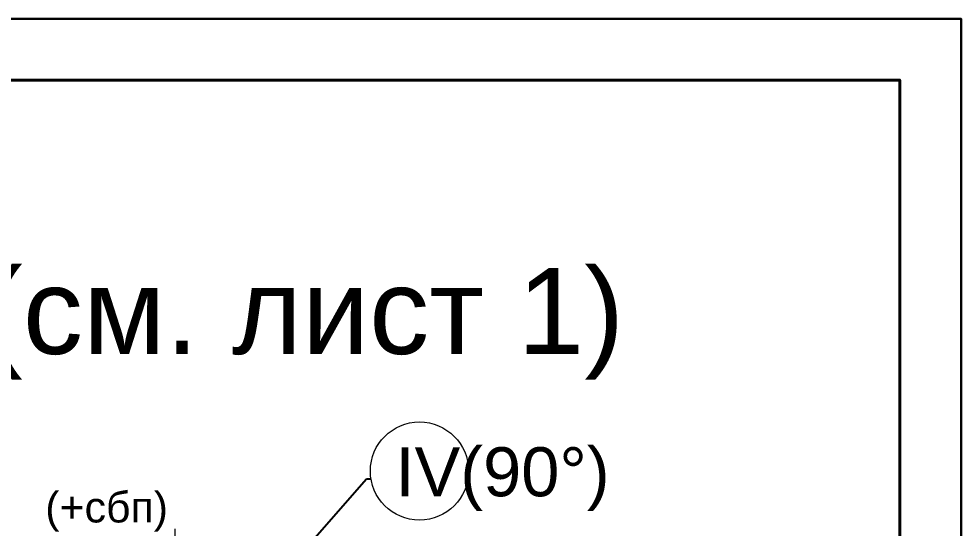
# Paper-space layout 'план по карнизу' of a CAD drawing. Header units: millimetres. Extents: x -88 to 2067, y 101 to 384.
# Drawn here: x 684.9 to 761.7, y 342.8 to 384.3 of the extents above; entities that cross this region are included whole.
import ezdxf
from ezdxf import colors
from ezdxf.entities.mleader import LeaderData, LeaderLine
from ezdxf.math import Vec2, Vec3

# ---------------------------------------------------------------- set-up
doc = ezdxf.new("R2010")
doc.units = ezdxf.units.MM
doc.layers.get('DEFPOINTS').update_dxf_attribs({"color": 106, "lineweight": 5})
for name, color, linetype, lineweight in [('pechatnaya_ramka', 2, 'Continuous', 30), ('Линии Размерные и Текст', 1, 'Continuous', 5), ('ШТАМП', 7, 'Continuous', 30)]:
    doc.layers.add(name, color=color, linetype=linetype, lineweight=lineweight)
doc.styles.get("Standard").update_dxf_attribs({"font": 'arial.ttf'})
doc.dimstyles.new('STANDARD 10', dxfattribs={"dimscale": 0.8, "dimtxt": 2.5, "dimasz": 2, "dimexe": 1, "dimexo": 0, "dimgap": 0.75, "dimtad": 1, "dimdec": 0, "dimlfac": 10, "dimdsep": 46, "dimtxsty": 'Standard', "dimblk": 'OBLIQUE', "dimcen": 1.5, "dimclrd": 256, "dimclre": 256, "dimclrt": 7, "dimazin": 0, "dimtfac": 1, "dimtdec": 0, "dimtmove": 1, "dimatfit": 3, "dimfxl": 1, "dimtolj": 1, "dimtzin": 0, "dimlwd": 5, "dimlwe": 5, "dimarcsym": 0})

# ---------------------------------------------------------------- blocks, each defined once
blk = doc.blocks.new('_None')
blk = doc.blocks.new('*D192')
at = {"layer": 'DEFPOINTS', "color": 0, "transparency": 16777216}
for p in [(689.159, 341.749), (689.159, 328.445), (697.631, 328.445)]:
    blk.add_point(p, dxfattribs=at)
at = {"layer": 'Линии Размерные и Текст', "lineweight": 5, "transparency": 16777216}
for p, q in [((697.631, 328.445), (697.631, 342.749)), ((695.631, 341.749), (686.462, 341.749))]:
    blk.add_line(p, q, dxfattribs=at)
at = {"layer": 'Линии Размерные и Текст', "transparency": 16777216}
blk.add_solid([(695.631, 342.082), (695.631, 341.415), (697.631, 341.749)], dxfattribs=at)
at = {"layer": 'Линии Размерные и Текст', "color": 7, "transparency": 16777216, "insert": (692.045, 344.146), "char_height": 2.5, "attachment_point": 5}
blk.add_mtext('\\A1;(+сбп)', dxfattribs=at)

psp = doc.layouts.new('план по карнизу')

# ---------------------------------------------------------------- linework, layer by layer
at = {"layer": 'pechatnaya_ramka'}
psp.add_lwpolyline([(351.7347, 384.3485), (761.6693, 384.3485), (761.6693, 100.9984), (351.7347, 100.9984)], close=True, dxfattribs=at)
at = {"layer": 'Линии Размерные и Текст'}
psp.add_circle((717.5361, 347.4667), 4, dxfattribs=at)
at = {"layer": 'ШТАМП'}
psp.add_lwpolyline([(351.7347, 100.9984), (761.6693, 100.9984), (761.6693, 384.3485), (351.7347, 384.3485)], close=True, dxfattribs=at)
at = {"layer": 'ШТАМП', "lineweight": 40}
psp.add_lwpolyline([(371.7347, 105.9984), (756.6693, 105.9984), (756.6693, 379.3485), (371.7347, 379.3485)], close=True, dxfattribs=at)

# ---------------------------------------------------------------- texts
at = {"layer": 'Линии Размерные и Текст'}
psp.add_text('В(см. лист 1) ', height=7, dxfattribs=at).set_placement((675.4483, 357.0157))

# ---------------------------------------------------------------- dimensions: what is measured, and where the dimension line sits
dim = psp.add_linear_dim(base=(689.159, 341.7488), p1=(697.6306, 328.4445), p2=(689.159, 328.4445), text='(+сбп)', dimstyle='STANDARD 10', override={"dimscale": 1, "dimblk2": 'None', "dimsah": 1, "dimse2": 1, "dimsd2": 1, "dimtmove": 0}, dxfattribs=at)
dim.commit()
dim.dimension.update_dxf_attribs({"geometry": '*D192', "text_midpoint": (692.0448, 341.7488), "dimtype": 160})

# ---------------------------------------------------------------- leaders
ml = psp.add_multileader_mtext('Standard', dxfattribs=at)
ml.set_content('IV(90%%D)', color=256)
ml.set_leader_properties()
ml.set_arrow_properties(name='NONE')
ml.build(insert=Vec2(0, 0))
ml.multileader.update_dxf_attribs({"text_right_attachment_type": 6, "dogleg_length": 0.36})
ctx = ml.context
ctx.base_point, ctx.plane_origin = Vec3(713.5798, 346.82), Vec3(687.9706, 364.1424)
ctx.right_attachment = 6
notes = []
notes.append((ctx, [(0, (1, 1, 0), (713.2198, 346.82), (1, 0), 0.36, [(1, [(697.6312, 329.0445)], 0, [])])]))
ctx.mtext.insert, ctx.mtext.flow_direction = Vec3(715.5798, 349.408), 5
for ctx, leaders in notes:
    for number, flags, end, landing, length, lines in leaders:
        leader = LeaderData()
        leader.index, (leader.has_last_leader_line, leader.has_dogleg_vector, leader.attachment_direction) = number, flags
        leader.last_leader_point, leader.dogleg_vector, leader.dogleg_length = Vec3(end), Vec3(landing), length
        for number, points, colour, breaks in lines:
            line = LeaderLine()
            line.index, line.vertices, line.color, line.breaks = number, Vec3.list(points), colors.encode_raw_color(colour), breaks
            leader.lines.append(line)
        ctx.leaders.append(leader)

doc.saveas('drawing.dxf')
